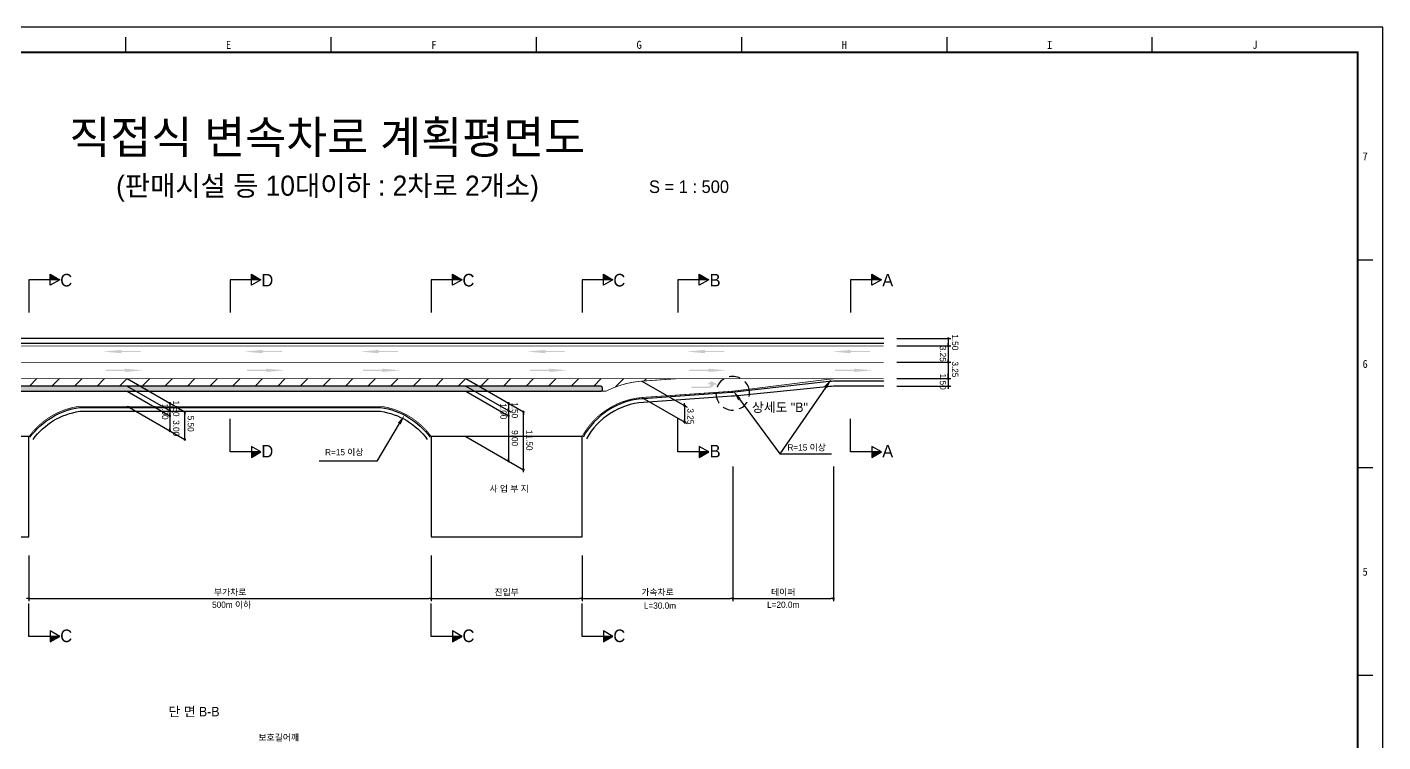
# Model space of a CAD drawing. Header units: millimetres. Extents: x 474 to 898, y 17 to 316.
# Drawn here: x 627.9 to 897.5, y 174.1 to 316.3 of the extents above; entities that cross this region are included whole.
import ezdxf
from ezdxf.enums import TextEntityAlignment as Align

# ---------------------------------------------------------------- set-up
doc = ezdxf.new("R2010")
doc.units = ezdxf.units.MM
doc.linetypes.add('HIDDEN', pattern=[9.525, 6.35, -3.175])
for name, color, linetype in [('CC-GSTR-0004', 4, 'Continuous'), ('CM-LANE-0030', 30, 'Continuous'), ('CZ-DIMT-0002', 7, 'Continuous'), ('CZ-LIN1-0007', 7, 'Continuous'), ('CZ-LIN2-0003', 3, 'Continuous'), ('CZ-LINE-0001', 7, 'Continuous'), ('CZ-TEXT-BOX0', 7, 'Continuous'), ('TITLE', 7, 'Continuous')]:
    doc.layers.add(name, color=color, linetype=linetype)
doc.styles.add('돋움', font='')
doc.styles.add('돋음체', font='')
doc.styles.get('돋움').set_extended_font_data('Dotum')
doc.styles.get('돋음체').set_extended_font_data('DotumChe')

# ---------------------------------------------------------------- blocks, each defined once
blk = doc.blocks.new('_Dot')
at = {"color": 0, "linetype": 'ByBlock', "lineweight": -2}
blk.add_line((-0.5, 0), (-1, 0), dxfattribs=at)
at = {"color": 0, "linetype": 'ByBlock', "const_width": 0.5}
blk.add_lwpolyline([(-0.25, 0, 1), (0.25, 0, 1)], format="xyb", close=True, dxfattribs=at)

msp = doc.modelspace()

# ---------------------------------------------------------------- hatches: boundary and pattern name
at = {"layer": 'CM-LANE-0030'}
h = msp.add_hatch(dxfattribs=at)
h.set_pattern_fill('ANSI31', color=256, style=0)
h.set_pattern_definition([(45, (-506.971, -418.9762), (-2.245064, 2.245064), [])])
h.paths.add_polyline_path([(741.86, 244.87, -0.768606), (742.11, 243.93, 0.001764), (741.99, 243.87), (743.03, 243.87, -0.102655), (750.17, 245.87), (757.33, 246.37), (588.35, 246.37, -0.092011), (594.52, 243.87), (595.42, 243.87, 0.002052), (595.29, 243.96, -0.737198), (595.57, 244.87)])
at = {"layer": 'CZ-LIN1-0007'}
for points in [[(646.63, 252.08), (646.63, 251.86), (650.46, 251.86), (650.46, 251.65), (646.63, 251.65), (646.63, 251.43), (642.98, 251.75)], [(674.75, 252.08), (674.75, 251.86), (678.58, 251.86), (678.58, 251.65), (674.75, 251.65), (674.75, 251.43), (671.1, 251.75)], [(697.82, 252.08), (697.82, 251.86), (701.65, 251.86), (701.65, 251.65), (697.82, 251.65), (697.82, 251.43), (694.17, 251.75)], [(730.99, 252.08), (730.99, 251.86), (734.82, 251.86), (734.82, 251.65), (730.99, 251.65), (730.99, 251.43), (727.34, 251.75)], [(762.72, 252.08), (762.72, 251.86), (766.54, 251.86), (766.54, 251.65), (762.72, 251.65), (762.72, 251.43), (759.07, 251.75)], [(791.69, 252.08), (791.69, 251.86), (795.51, 251.86), (795.51, 251.65), (791.69, 251.65), (791.69, 251.43), (788.04, 251.75)], [(647.36, 248.35), (647.36, 248.13), (643.54, 248.13), (643.54, 247.92), (647.36, 247.92), (647.36, 247.7), (651.02, 248.02)], [(675.48, 248.35), (675.48, 248.13), (671.66, 248.13), (671.66, 247.92), (675.48, 247.92), (675.48, 247.7), (679.14, 248.02)], [(698.56, 248.35), (698.56, 248.13), (694.73, 248.13), (694.73, 247.92), (698.56, 247.92), (698.56, 247.7), (702.21, 248.02)], [(731.73, 248.35), (731.73, 248.13), (727.9, 248.13), (727.9, 247.92), (731.73, 247.92), (731.73, 247.7), (735.38, 248.02)], [(763.45, 248.35), (763.45, 248.13), (759.63, 248.13), (759.63, 247.92), (763.45, 247.92), (763.45, 247.7), (767.1, 248.02)], [(792.42, 248.35), (792.42, 248.13), (788.6, 248.13), (788.6, 247.92), (792.42, 247.92), (792.42, 247.7), (796.07, 248.02)], [(763.52, 244.52, 0.267976), (764.55, 245.2), (765.18, 245.2), (764.01, 245.86), (763.07, 245.21), (763.76, 245.21, -0.504994), (763.45, 244.79), (759.99, 244.77), (759.99, 244.5)]]:
    msp.add_hatch(color=256, dxfattribs=at).paths.add_polyline_path(points)
at = {"layer": 'CZ-LIN2-0003'}
h = msp.add_hatch(dxfattribs=at)
h.set_pattern_fill('CROSS', color=256, scale=0.075, style=0)
h.set_pattern_definition([(0, (-506.97093, -418.9762), (0.47625, 0.47625), [0.238125, -0.714375]), (90, (-506.85187, -419.09526), (-0.47625, 0.47625), [0.238125, -0.714375])])
h.paths.add_polyline_path([(741.99, 243.87, -0.001764), (742.11, 243.93, 0.768606), (741.86, 244.87), (595.57, 244.87, 0.737198), (595.29, 243.96, -0.002052), (595.42, 243.87)])
at = {"layer": 'CZ-LINE-0001'}
for points in [[(632.51, 267.14), (632.51, 266.04), (634.41, 266.04)], [(672.51, 267.14), (672.51, 266.04), (674.41, 266.04)], [(712.51, 267.14), (712.51, 266.04), (714.41, 266.04)], [(742.51, 267.14), (742.51, 266.04), (744.41, 266.04)], [(761.57, 267.14), (761.57, 266.04), (763.47, 266.04)], [(795.9, 267.14), (795.9, 266.04), (797.8, 266.04)], [(674.41, 231.79), (672.51, 231.79), (672.51, 230.7)], [(763.47, 231.79), (761.57, 231.79), (761.57, 230.7)], [(797.8, 231.79), (795.9, 231.79), (795.9, 230.7)], [(634.41, 195.07), (632.51, 195.07), (632.51, 193.97)], [(714.41, 195.07), (712.51, 195.07), (712.51, 193.97)], [(744.41, 195.07), (742.51, 195.07), (742.51, 193.97)]]:
    msp.add_hatch(color=256, dxfattribs=at).paths.add_polyline_path(points)

# ---------------------------------------------------------------- linework, layer by layer
at = {"color": 0, "linetype": 'ByBlock', "lineweight": -2}
for p, q in [((811.1, 254.12), (811.1, 253.87)), ((811.1, 253.12), (811.1, 253.37)), ((811.1, 252.62), (811.1, 252.37)), ((811.1, 249.87), (811.1, 250.12)), ((811.1, 249.37), (811.1, 249.12)), ((811.1, 246.62), (811.1, 246.87)), ((811.1, 246.62), (811.1, 246.87)), ((811.1, 244.62), (811.1, 244.37)), ((811.1, 244.62), (811.1, 244.37)), ((656.29, 241.21), (656.29, 240.96)), ((656.29, 240.21), (656.29, 240.46)), ((723.65, 241.21), (723.65, 240.96)), ((723.65, 240.21), (723.65, 240.46)), ((758.67, 241.22), (758.67, 241.47)), ((758.67, 240.72), (758.67, 240.47)), ((656.29, 239.71), (656.29, 239.46)), ((656.29, 239.21), (656.29, 239.46)), ((659.25, 239.5), (659.25, 239.25)), ((723.65, 239.71), (723.65, 239.46)), ((723.65, 239.21), (723.65, 239.46)), ((726.6, 239.5), (726.6, 239.25)), ((758.67, 237.97), (758.67, 238.22)), ((656.29, 236.21), (656.29, 236.46)), ((659.25, 234.5), (659.25, 234.75)), ((723.65, 230.21), (723.65, 230.46)), ((726.6, 228.5), (726.6, 228.75))]:
    msp.add_line(p, q, dxfattribs=at)
at = {"color": 0, "linetype": 'ByBlock', "const_width": 0.25}
for points in [[(811.1, 254.24, 1), (811.1, 254.49, 1)], [(811.1, 252.74, 1), (811.1, 252.99, 1)], [(811.1, 252.99, 1), (811.1, 252.74, 1)], [(811.1, 249.49, 1), (811.1, 249.74, 1)], [(811.1, 249.74, 1), (811.1, 249.49, 1)], [(811.1, 246.49, 1), (811.1, 246.24, 1)], [(811.1, 246.49, 1), (811.1, 246.24, 1)], [(811.1, 244.74, 1), (811.1, 244.99, 1)], [(811.1, 244.74, 1), (811.1, 244.99, 1)], [(656.29, 241.34, 1), (656.29, 241.59, 1)], [(656.29, 239.84, 1), (656.29, 240.09, 1)], [(656.29, 240.09, 1), (656.29, 239.84, 1)], [(659.25, 239.63, 1), (659.25, 239.88, 1)], [(723.65, 241.34, 1), (723.65, 241.59, 1)], [(723.65, 240.09, 1), (723.65, 239.84, 1)], [(723.65, 239.84, 1), (723.65, 240.09, 1)], [(726.6, 239.63, 1), (726.6, 239.88, 1)], [(758.67, 241.09, 1), (758.67, 240.84, 1)], [(758.67, 240.84, 1), (758.67, 241.09, 1)], [(656.29, 239.09, 1), (656.29, 238.84, 1)], [(723.65, 239.09, 1), (723.65, 238.84, 1)], [(758.67, 237.84, 1), (758.67, 237.59, 1)], [(656.29, 236.09, 1), (656.29, 235.84, 1)], [(659.25, 234.38, 1), (659.25, 234.13, 1)], [(723.65, 230.09, 1), (723.65, 229.84, 1)], [(726.6, 228.38, 1), (726.6, 228.13, 1)]]:
    msp.add_lwpolyline(points, format="xyb", close=True, dxfattribs=at)
at = {"layer": 'CC-GSTR-0004'}
for points in [[(798.27, 254.37), (563.27, 254.37)], [(798.27, 253.37), (563.27, 253.37)]]:
    msp.add_lwpolyline(points, dxfattribs=at)
for points in [[(798.27, 245.87), (789.11, 245.87, 0.028022), (787.44, 245.77), (787.44, 245.77), (768.59, 243.65), (768.59, 243.65, -0.010735), (767.95, 243.6), (767.95, 243.6), (750.41, 242.38, 0.255576), (738.49, 234.75)], [(798.27, 244.87), (789.02, 244.87, 0.024952), (787.53, 244.79), (768.5, 242.89, -0.007667), (768.04, 242.85), (750.46, 241.63, 0.255576), (739.15, 234.39)], [(628.47, 234.72, -0.202063), (638.29, 240.62), (698.25, 240.62, -0.202063), (708.07, 234.72, -0.202063)], [(629.08, 234.28, -0.201084), (638.35, 239.87), (698.2, 239.87, -0.201084), (707.46, 234.28, -0.201084)]]:
    msp.add_lwpolyline(points, format="xyb", dxfattribs=at)
at = {"layer": 'CM-LANE-0030', "const_width": 0.15}
msp.add_lwpolyline([(798.27, 249.62), (563.27, 249.62)], dxfattribs=at)
msp.add_lwpolyline([(588.35, 246.37), (757.33, 246.37), (750.17, 245.87, 0.102655), (743.03, 243.87), (594.52, 243.87, 0.092011)], format="xyb", close=True, dxfattribs=at)
at = {"layer": 'CZ-LIN1-0007', "const_width": 0.15}
msp.add_lwpolyline([(798.27, 252.87), (563.27, 252.87)], dxfattribs=at)
for points in [[(798.27, 246.37), (789.21, 246.37, 0.031099), (787.34, 246.25), (787.34, 246.25), (768.68, 243.92), (768.68, 243.92, -0.01381), (767.86, 243.84), (750.39, 242.63), (750.39, 242.63, 0.255576), (738.27, 234.87)], [(628.27, 234.87, -0.202373), (638.27, 240.87), (698.27, 240.87, -0.202373), (708.27, 234.87)]]:
    msp.add_lwpolyline(points, format="xyb", dxfattribs=at)
at = {"layer": 'CZ-LIN1-0007', "linetype": 'HIDDEN', "const_width": 0.15}
msp.add_lwpolyline([(757.33, 246.37), (789.21, 246.37)], dxfattribs=at)
at = {"layer": 'CZ-LIN2-0003'}
msp.add_lwpolyline([(595.29, 243.96, -0.002052), (595.42, 243.87), (741.99, 243.87, -0.001764), (742.11, 243.93, 0.768606), (741.86, 244.87), (595.57, 244.87, 0.737198)], format="xyb", close=True, dxfattribs=at)
for points in [[(628.27, 234.87), (598.27, 234.87), (598.27, 214.87), (628.27, 214.87)], [(738.27, 234.87), (708.27, 234.87), (708.27, 214.87), (738.27, 214.87)]]:
    msp.add_lwpolyline(points, close=True, dxfattribs=at)
at = {"layer": 'CZ-LINE-0001'}
for p, q in [((632.51, 264.94), (632.51, 267.14)), ((632.51, 267.14), (634.41, 266.04)), ((672.51, 264.94), (672.51, 267.14)), ((672.51, 267.14), (674.41, 266.04)), ((712.51, 264.94), (712.51, 267.14)), ((712.51, 267.14), (714.41, 266.04)), ((742.51, 264.94), (742.51, 267.14)), ((742.51, 267.14), (744.41, 266.04)), ((761.57, 264.94), (761.57, 267.14)), ((761.57, 267.14), (763.47, 266.04)), ((795.9, 264.94), (795.9, 267.14)), ((795.9, 267.14), (797.8, 266.04)), ((634.41, 266.04), (628.27, 266.04)), ((628.27, 266.04), (628.27, 259.5)), ((634.41, 266.04), (632.51, 264.94)), ((674.41, 266.04), (668.27, 266.04)), ((668.27, 266.04), (668.27, 259.5)), ((674.41, 266.04), (672.51, 264.94)), ((714.41, 266.04), (708.27, 266.04)), ((708.27, 266.04), (708.27, 259.5)), ((714.41, 266.04), (712.51, 264.94)), ((744.41, 266.04), (738.27, 266.04)), ((738.27, 266.04), (738.27, 259.5)), ((744.41, 266.04), (742.51, 264.94)), ((763.47, 266.04), (757.33, 266.04)), ((757.33, 266.04), (757.33, 259.5)), ((763.47, 266.04), (761.57, 264.94)), ((797.8, 266.04), (791.66, 266.04)), ((791.66, 266.04), (791.66, 259.5)), ((797.8, 266.04), (795.9, 264.94)), ((800.87, 254.37), (811.6, 254.37)), ((811.1, 253.87), (811.1, 244.87)), ((800.87, 252.87), (811.6, 252.87)), ((800.87, 252.87), (811.6, 252.87)), ((800.87, 249.62), (811.6, 249.62)), ((647.8, 246.37), (659.25, 239.75)), ((715.15, 246.37), (726.6, 239.75)), ((750.17, 245.87), (759.17, 240.68)), ((800.87, 246.37), (811.6, 246.37)), ((800.87, 246.37), (811.6, 246.37)), ((811.1, 246.87), (811.1, 247.37)), ((647.8, 244.87), (656.79, 239.67)), ((647.8, 244.87), (656.79, 239.67)), ((647.8, 243.87), (656.29, 238.96)), ((715.15, 244.87), (724.15, 239.67)), ((715.15, 244.87), (724.15, 239.67)), ((715.15, 243.87), (723.65, 238.96)), ((800.87, 244.87), (811.6, 244.87)), ((800.87, 244.87), (811.6, 244.87)), ((647.8, 240.87), (659.25, 234.25)), ((656.29, 241.46), (656.29, 235.96)), ((723.65, 240.96), (723.65, 229.96)), ((750.17, 242.62), (759.17, 237.43)), ((758.67, 240.47), (758.67, 237.46)), ((659.25, 234.25), (659.25, 239.75)), ((668.27, 231.79), (668.27, 238.34)), ((726.6, 227.77), (726.6, 239.75)), ((757.33, 231.79), (757.33, 238.34)), ((791.66, 231.79), (791.66, 238.34)), ((715.15, 234.87), (726.6, 228.25)), ((674.41, 231.79), (672.51, 232.89)), ((672.51, 232.89), (672.51, 230.7)), ((763.47, 231.79), (761.57, 232.89)), ((761.57, 232.89), (761.57, 230.7)), ((797.8, 231.79), (795.9, 232.89)), ((795.9, 232.89), (795.9, 230.7)), ((674.41, 231.79), (668.27, 231.79)), ((672.51, 230.7), (674.41, 231.79)), ((763.47, 231.79), (757.33, 231.79)), ((761.57, 230.7), (763.47, 231.79)), ((777.59, 231.43), (787.86, 231.43)), ((797.8, 231.79), (791.66, 231.79)), ((795.9, 230.7), (797.8, 231.79)), ((768.27, 228.89), (768.27, 202.12)), ((768.27, 228.89), (768.27, 202.12)), ((788.27, 228.89), (788.27, 202.12)), ((628.27, 211.17), (628.27, 202.12)), ((628.27, 211.17), (628.27, 202.12)), ((708.27, 211.17), (708.27, 202.12)), ((708.27, 211.17), (708.27, 202.12)), ((738.27, 211.17), (738.27, 202.12)), ((738.27, 211.17), (738.27, 202.12)), ((628.77, 202.62), (707.77, 202.62)), ((708.77, 202.62), (737.77, 202.62)), ((738.77, 202.62), (767.77, 202.62)), ((768.77, 202.62), (787.77, 202.62)), ((628.27, 195.07), (628.27, 201.61)), ((708.27, 195.07), (708.27, 201.61)), ((738.27, 195.07), (738.27, 201.61)), ((634.41, 195.07), (628.27, 195.07)), ((634.41, 195.07), (632.51, 196.17)), ((632.51, 196.17), (632.51, 193.97)), ((632.51, 193.97), (634.41, 195.07)), ((714.41, 195.07), (708.27, 195.07)), ((714.41, 195.07), (712.51, 196.17)), ((712.51, 196.17), (712.51, 193.97)), ((712.51, 193.97), (714.41, 195.07)), ((744.41, 195.07), (738.27, 195.07)), ((744.41, 195.07), (742.51, 196.17)), ((742.51, 196.17), (742.51, 193.97)), ((742.51, 193.97), (744.41, 195.07))]:
    msp.add_line(p, q, dxfattribs=at)
at = {"layer": 'CZ-LINE-0001', "linetype": 'HIDDEN', "ltscale": 0.35}
msp.add_line((771.56, 243.86), (771.56, 243.86), dxfattribs=at)
at = {"layer": 'CZ-LINE-0001'}
for points in [[(786.72, 244.65), (777.59, 231.43)], [(769.56, 242.27), (777.59, 231.43)], [(701.92, 237.42), (697.47, 229.96), (685.99, 229.96)]]:
    msp.add_lwpolyline(points, dxfattribs=at)
at = {"layer": 'CZ-LINE-0001', "linetype": 'HIDDEN', "ltscale": 0.35}
msp.add_arc((768.23, 243.46), 3.35, 6.7667, 6.749, dxfattribs=at)
at = {"layer": 'CZ-LINE-0001'}
for points in [[(786.45, 244.84), (787.86, 246.29), (787, 244.46)], [(769.3, 242.07), (768.37, 243.88), (769.83, 242.47)], [(701.64, 237.59), (702.95, 239.14), (702.21, 237.25)]]:
    msp.add_solid(points, dxfattribs=at)
at = {"layer": 'TITLE', "color": 7, "linetype": 'Continuous'}
for p, q in [((647.55, 311.27), (647.55, 314.29)), ((688.38, 311.27), (688.38, 314.29)), ((729.2, 311.27), (729.2, 314.29)), ((770.03, 311.27), (770.03, 314.29)), ((810.85, 311.27), (810.85, 314.29)), ((851.68, 311.27), (851.68, 314.29)), ((895.52, 269.94), (892.5, 269.94)), ((895.52, 228.61), (892.5, 228.61)), ((895.52, 187.28), (892.5, 187.28))]:
    msp.add_line(p, q, dxfattribs=at)
at = {"layer": 'TITLE'}
msp.add_lwpolyline([(474.17, 16.93), (897.53, 16.93), (897.53, 316.31), (474.17, 316.31)], close=True, dxfattribs=at)
at = {"layer": 'TITLE', "linetype": 'Continuous', "const_width": 0.403}
msp.add_lwpolyline([(484.25, 21.97), (484.25, 311.27), (892.5, 311.27), (892.5, 21.97)], close=True, dxfattribs=at)

# ---------------------------------------------------------------- block references
at = {"layer": 'CZ-LINE-0001', "xscale": 0.5, "yscale": 0.5, "zscale": 0.5}
for p in [(628.27, 202.62), (708.27, 202.62), (738.27, 202.62), (768.27, 202.62), (788.27, 202.62)]:
    msp.add_blockref('_Dot', p, dxfattribs=at)
at = {"layer": 'CZ-LINE-0001', "xscale": 0.5, "yscale": 0.5, "zscale": 0.5, "rotation": 180}
for p in [(628.27, 202.62), (708.27, 202.62), (738.27, 202.62), (768.27, 202.62)]:
    msp.add_blockref('_Dot', p, dxfattribs=at)

# ---------------------------------------------------------------- texts
at = {"layer": 'CZ-DIMT-0002', "style": '돋움'}
for s, height, p in [('C', 2.5, (635.67, 265.96)), ('D', 2.5, (675.67, 265.96)), ('C', 2.5, (715.67, 265.96)), ('C', 2.5, (745.67, 265.96)), ('B', 2.5, (764.72, 265.96)), ('A', 2.5, (799.06, 265.96)), ('상세도 "B"', 1.875, (777.61, 240.67)), ('D', 2.5, (675.67, 231.93)), ('R=15 이상', 1.25, (690.97, 231.73)), ('B', 2.5, (764.72, 231.93)), ('R=15 이상', 1.25, (782.93, 232.68)), ('A', 2.5, (799.06, 231.93)), ('사 업 부 지', 1.25, (723.76, 224.46)), ('500m 이하', 1.25, (668.57, 201.39)), ('L=30.0m', 1.25, (753.76, 201.21)), ('L=20.0m', 1.25, (778.27, 201.39)), ('C', 2.5, (635.67, 195.2)), ('C', 2.5, (715.67, 195.2)), ('C', 2.5, (745.67, 195.2))]:
    msp.add_text(s, height=height, dxfattribs=at).set_placement(p, align=Align.MIDDLE_CENTER)
for s, p in [('1.50', (811.85, 255.18)), ('3.25', (809.42, 252.9)), ('3.25', (811.85, 249.79)), ('1.50', (809.42, 247.35))]:
    msp.add_text(s, height=1.25, rotation=270, dxfattribs=at).set_placement(p)
at = {"layer": 'CZ-DIMT-0002', "char_height": 1.25, "attachment_point": 5, "rotation": 270, "style": '돋움'}
for s, insert in [('1.00', (655.33, 239.81)), ('1.50', (657.55, 240.42)), ('1.00', (722.63, 239.86)), ('1.50', (724.9, 240.08)), ('3.25', (759.82, 238.86)), ('3.00', (657.55, 236.5)), ('5.50', (660.44, 237.4)), ('9.00', (724.9, 234.53)), ('11.50', (727.79, 234.11))]:
    msp.add_mtext(s, dxfattribs=dict(at, insert=insert))
at = {"layer": 'CZ-LINE-0001', "char_height": 1.25, "attachment_point": 5, "style": '돋움'}
for s, insert in [('\\A1;부가차로', (668.27, 203.81)), ('\\A1;진입부', (723.27, 203.81)), ('\\A1;가속차로', (753.27, 203.81)), ('\\A1;테이퍼', (778.27, 203.81)), ('\\A1;보호길어깨', (677.94, 174.91))]:
    msp.add_mtext(s, dxfattribs=dict(at, insert=insert))
at = {"layer": 'CZ-TEXT-BOX0', "style": '돋움'}
msp.add_text('단 면 B-B', height=1.875, dxfattribs=at).set_placement((661.09, 180.12), align=Align.MIDDLE_CENTER)
at = {"layer": 'TITLE', "color": 3, "linetype": 'Continuous', "style": '돋음체'}
for s, p in [('E', (667.96, 312.78)), ('F', (708.79, 312.78)), ('G', (749.61, 312.78)), ('H', (790.44, 312.78)), ('I', (831.26, 312.78)), ('J', (872.09, 312.78)), ('7', (894.01, 290.61)), ('6', (894.01, 249.28)), ('5', (894.01, 207.95))]:
    msp.add_text(s, height=1.59, dxfattribs=at).set_placement(p, align=Align.MIDDLE)
at = {"layer": 'TITLE', "style": '돋움'}
for s, height, p in [('직접식 변속차로 계획평면도', 6.5, (687.59, 294.39)), ('(판매시설 등 10대이하 : 2차로 2개소)', 4, (687.64, 284.76))]:
    msp.add_text(s, height=height, dxfattribs=at).set_placement(p, align=Align.MIDDLE_CENTER)
msp.add_text('S = 1 : 500', height=2.5, dxfattribs=at).set_placement((751.58, 284.55), align=Align.MIDDLE_LEFT)

doc.saveas('drawing.dxf')
